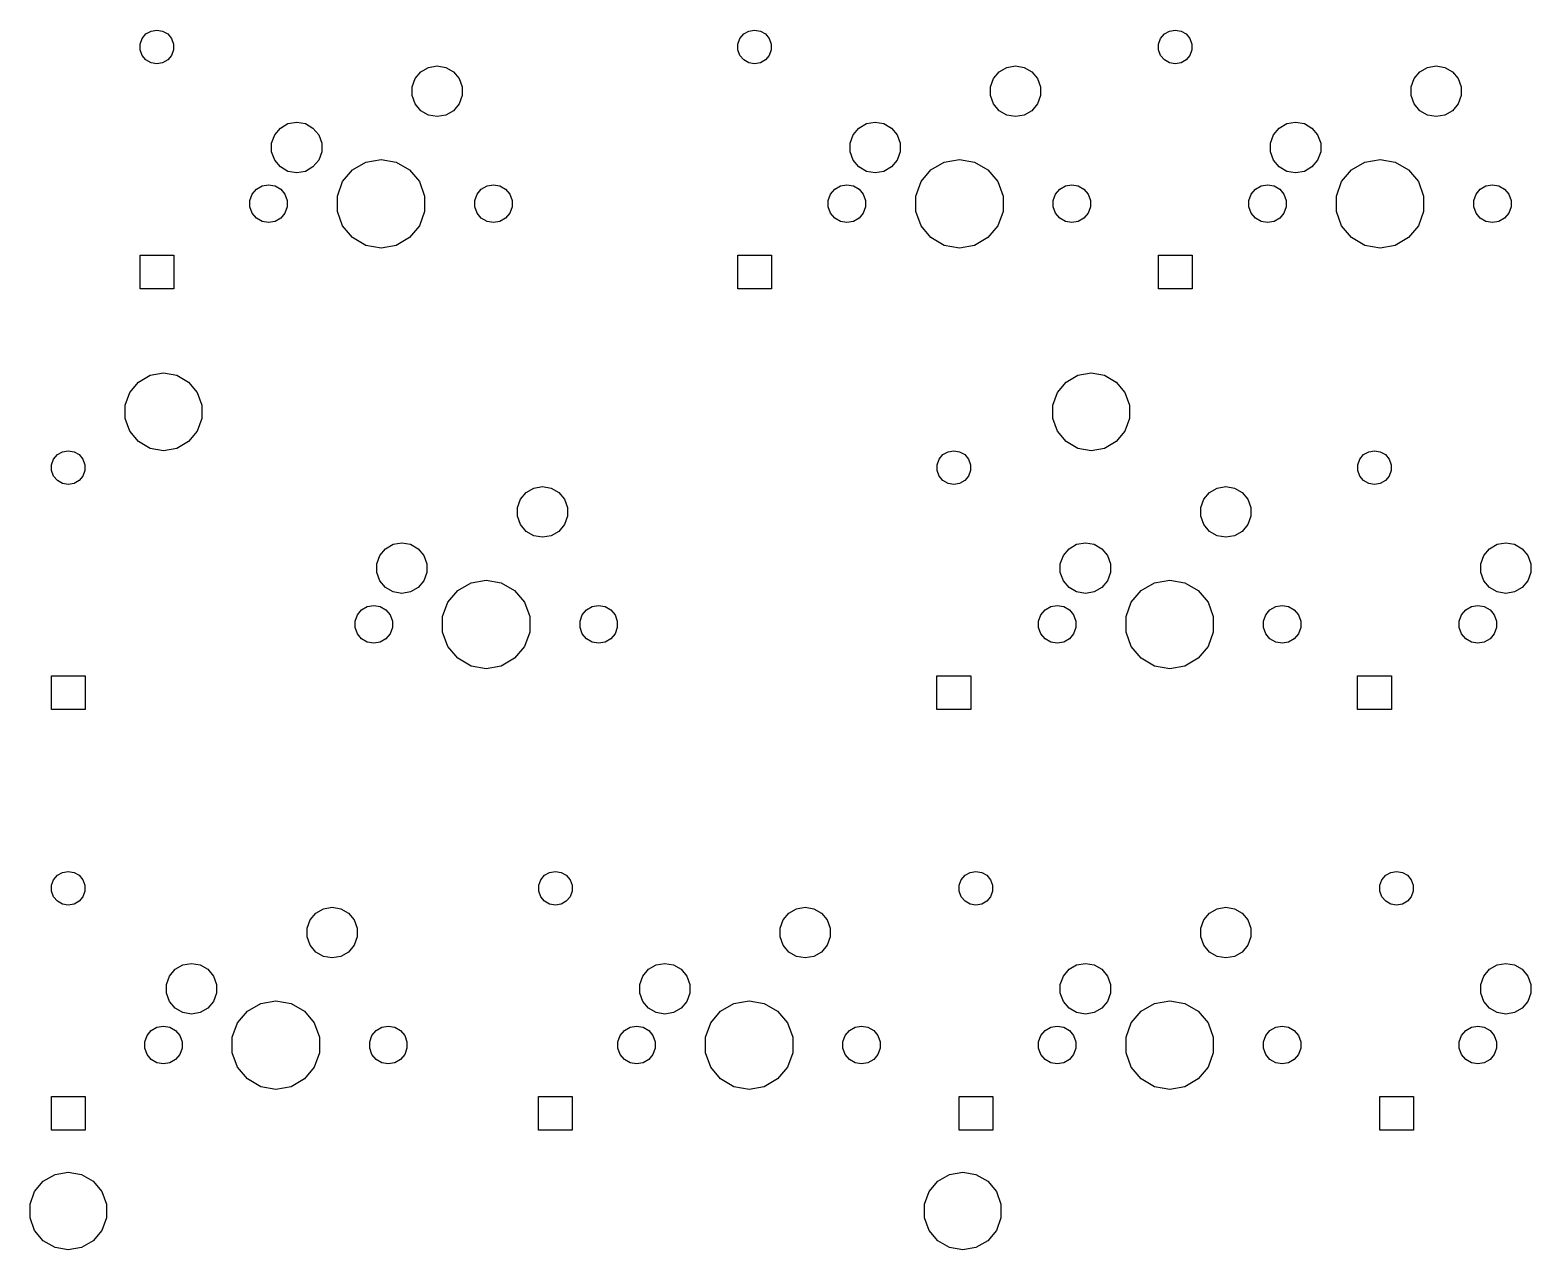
# Model space of a CAD drawing. Extents: x 30 to 168, y -145 to -30.
# Drawn here: x 31.3 to 99.1, y -145.3 to -90.2 of the extents above; entities that cross this region are included whole.
import ezdxf

# ---------------------------------------------------------------- set-up
doc = ezdxf.new("R2010")
doc.units = 0
doc.header["$MEASUREMENT"] = 0
doc.layers.add('BLACK', color=7, linetype='CONTINUOUS')

msp = doc.modelspace()

# ---------------------------------------------------------------- linework, layer by layer
at = {"layer": 'Black'}
for p, q in [((36.7384, -90.2012), (37, -90.1551)), ((37, -90.1551), (37.2616, -90.2012)), ((63.7384, -90.2012), (64, -90.1551)), ((64, -90.1551), (64.2616, -90.2012)), ((82.7384, -90.2012), (83, -90.1551)), ((83, -90.1551), (83.2616, -90.2012)), ((36.2467, -90.7872), (36.3376, -90.5375)), ((36.2467, -91.0528), (36.2467, -90.7872)), ((36.3376, -90.5375), (36.5083, -90.334)), ((36.5083, -90.334), (36.7384, -90.2012)), ((37.2616, -90.2012), (37.4917, -90.334)), ((37.4917, -90.334), (37.6624, -90.5375)), ((37.6624, -90.5375), (37.7533, -90.7872)), ((37.7533, -90.7872), (37.7533, -91.0528)), ((63.2467, -90.7872), (63.3376, -90.5375)), ((63.2467, -91.0528), (63.2467, -90.7872)), ((63.3376, -90.5375), (63.5083, -90.334)), ((63.5083, -90.334), (63.7384, -90.2012)), ((64.2616, -90.2012), (64.4917, -90.334)), ((64.4917, -90.334), (64.6624, -90.5375)), ((64.6624, -90.5375), (64.7533, -90.7872)), ((64.7533, -90.7872), (64.7533, -91.0528)), ((82.2467, -90.7872), (82.3376, -90.5375)), ((82.2467, -91.0528), (82.2467, -90.7872)), ((82.3376, -90.5375), (82.5083, -90.334)), ((82.5083, -90.334), (82.7384, -90.2012)), ((83.2616, -90.2012), (83.4917, -90.334)), ((83.4917, -90.334), (83.6624, -90.5375)), ((83.6624, -90.5375), (83.7533, -90.7872)), ((83.7533, -90.7872), (83.7533, -91.0528)), ((36.3376, -91.3025), (36.2467, -91.0528)), ((36.5083, -91.506), (36.3376, -91.3025)), ((36.7384, -91.6388), (36.5083, -91.506)), ((37.4917, -91.506), (37.2616, -91.6388)), ((37.6624, -91.3025), (37.4917, -91.506)), ((37.7533, -91.0528), (37.6624, -91.3025)), ((63.3376, -91.3025), (63.2467, -91.0528)), ((63.5083, -91.506), (63.3376, -91.3025)), ((63.7384, -91.6388), (63.5083, -91.506)), ((64.4917, -91.506), (64.2616, -91.6388)), ((64.6624, -91.3025), (64.4917, -91.506)), ((64.7533, -91.0528), (64.6624, -91.3025)), ((82.3376, -91.3025), (82.2467, -91.0528)), ((82.5083, -91.506), (82.3376, -91.3025)), ((82.7384, -91.6388), (82.5083, -91.506)), ((83.4917, -91.506), (83.2616, -91.6388)), ((83.6624, -91.3025), (83.4917, -91.506)), ((83.7533, -91.0528), (83.6624, -91.3025)), ((37, -91.6849), (36.7384, -91.6388)), ((37.2616, -91.6388), (37, -91.6849)), ((48.6714, -92.3463), (48.9275, -92.0411)), ((48.9275, -92.0411), (49.2726, -91.8418)), ((49.2726, -91.8418), (49.665, -91.7726)), ((49.665, -91.7726), (50.0574, -91.8418)), ((50.0574, -91.8418), (50.4025, -92.0411)), ((50.4025, -92.0411), (50.6586, -92.3463)), ((64, -91.6849), (63.7384, -91.6388)), ((64.2616, -91.6388), (64, -91.6849)), ((74.7964, -92.3463), (75.0525, -92.0411)), ((75.0525, -92.0411), (75.3976, -91.8418)), ((75.3976, -91.8418), (75.79, -91.7726)), ((75.79, -91.7726), (76.1824, -91.8418)), ((76.1824, -91.8418), (76.5275, -92.0411)), ((76.5275, -92.0411), (76.7836, -92.3463)), ((83, -91.6849), (82.7384, -91.6388)), ((83.2616, -91.6388), (83, -91.6849)), ((93.7964, -92.3463), (94.0525, -92.0411)), ((94.0525, -92.0411), (94.3976, -91.8418)), ((94.3976, -91.8418), (94.79, -91.7726)), ((94.79, -91.7726), (95.1824, -91.8418)), ((95.1824, -91.8418), (95.5275, -92.0411)), ((95.5275, -92.0411), (95.7836, -92.3463)), ((48.5351, -92.7208), (48.6714, -92.3463)), ((48.5351, -93.1192), (48.5351, -92.7208)), ((50.6586, -92.3463), (50.7949, -92.7208)), ((50.7949, -92.7208), (50.7949, -93.1192)), ((74.6601, -92.7208), (74.7964, -92.3463)), ((74.6601, -93.1192), (74.6601, -92.7208)), ((76.7836, -92.3463), (76.9199, -92.7208)), ((76.9199, -92.7208), (76.9199, -93.1192)), ((93.6601, -92.7208), (93.7964, -92.3463)), ((93.6601, -93.1192), (93.6601, -92.7208)), ((95.7836, -92.3463), (95.9199, -92.7208)), ((95.9199, -92.7208), (95.9199, -93.1192)), ((48.6714, -93.4937), (48.5351, -93.1192)), ((48.9275, -93.7989), (48.6714, -93.4937)), ((50.6586, -93.4937), (50.4025, -93.7989)), ((50.7949, -93.1192), (50.6586, -93.4937)), ((74.7964, -93.4937), (74.6601, -93.1192)), ((75.0525, -93.7989), (74.7964, -93.4937)), ((76.7836, -93.4937), (76.5275, -93.7989)), ((76.9199, -93.1192), (76.7836, -93.4937)), ((93.7964, -93.4937), (93.6601, -93.1192)), ((94.0525, -93.7989), (93.7964, -93.4937)), ((95.7836, -93.4937), (95.5275, -93.7989)), ((95.9199, -93.1192), (95.7836, -93.4937)), ((49.2726, -93.9982), (48.9275, -93.7989)), ((49.665, -94.0674), (49.2726, -93.9982)), ((50.0574, -93.9982), (49.665, -94.0674)), ((50.4025, -93.7989), (50.0574, -93.9982)), ((75.3976, -93.9982), (75.0525, -93.7989)), ((75.79, -94.0674), (75.3976, -93.9982)), ((76.1824, -93.9982), (75.79, -94.0674)), ((76.5275, -93.7989), (76.1824, -93.9982)), ((94.3976, -93.9982), (94.0525, -93.7989)), ((94.79, -94.0674), (94.3976, -93.9982)), ((95.1824, -93.9982), (94.79, -94.0674)), ((95.5275, -93.7989), (95.1824, -93.9982)), ((42.1851, -95.2608), (42.3214, -94.8863)), ((42.3214, -94.8863), (42.5775, -94.5811)), ((42.5775, -94.5811), (42.9226, -94.3818)), ((42.9226, -94.3818), (43.315, -94.3126)), ((43.315, -94.3126), (43.7074, -94.3818)), ((43.7074, -94.3818), (44.0525, -94.5811)), ((44.0525, -94.5811), (44.3086, -94.8863)), ((44.3086, -94.8863), (44.4449, -95.2608)), ((68.3101, -95.2608), (68.4464, -94.8863)), ((68.4464, -94.8863), (68.7025, -94.5811)), ((68.7025, -94.5811), (69.0476, -94.3818)), ((69.0476, -94.3818), (69.44, -94.3126)), ((69.44, -94.3126), (69.8324, -94.3818)), ((69.8324, -94.3818), (70.1775, -94.5811)), ((70.1775, -94.5811), (70.4336, -94.8863)), ((70.4336, -94.8863), (70.5699, -95.2608)), ((87.3101, -95.2608), (87.4464, -94.8863)), ((87.4464, -94.8863), (87.7025, -94.5811)), ((87.7025, -94.5811), (88.0476, -94.3818)), ((88.0476, -94.3818), (88.44, -94.3126)), ((88.44, -94.3126), (88.8324, -94.3818)), ((88.8324, -94.3818), (89.1775, -94.5811)), ((89.1775, -94.5811), (89.4336, -94.8863)), ((89.4336, -94.8863), (89.5699, -95.2608)), ((42.1851, -95.6592), (42.1851, -95.2608)), ((44.4449, -95.2608), (44.4449, -95.6592)), ((68.3101, -95.6592), (68.3101, -95.2608)), ((70.5699, -95.2608), (70.5699, -95.6592)), ((87.3101, -95.6592), (87.3101, -95.2608)), ((89.5699, -95.2608), (89.5699, -95.6592)), ((42.3214, -96.0337), (42.1851, -95.6592)), ((42.5775, -96.3389), (42.3214, -96.0337)), ((44.3086, -96.0337), (44.0525, -96.3389)), ((44.4449, -95.6592), (44.3086, -96.0337)), ((45.8384, -96.4667), (46.4404, -96.1192)), ((46.4404, -96.1192), (47.125, -95.9985)), ((47.125, -95.9985), (47.8096, -96.1192)), ((47.8096, -96.1192), (48.4115, -96.4667)), ((68.4464, -96.0337), (68.3101, -95.6592)), ((68.7025, -96.3389), (68.4464, -96.0337)), ((70.4336, -96.0337), (70.1775, -96.3389)), ((70.5699, -95.6592), (70.4336, -96.0337)), ((71.9634, -96.4667), (72.5654, -96.1192)), ((72.5654, -96.1192), (73.25, -95.9985)), ((73.25, -95.9985), (73.9346, -96.1192)), ((73.9346, -96.1192), (74.5365, -96.4667)), ((87.4464, -96.0337), (87.3101, -95.6592)), ((87.7025, -96.3389), (87.4464, -96.0337)), ((89.4336, -96.0337), (89.1775, -96.3389)), ((89.5699, -95.6592), (89.4336, -96.0337)), ((90.9634, -96.4667), (91.5654, -96.1192)), ((91.5654, -96.1192), (92.25, -95.9985)), ((92.25, -95.9985), (92.9346, -96.1192)), ((92.9346, -96.1192), (93.5365, -96.4667)), ((42.9226, -96.5382), (42.5775, -96.3389)), ((43.315, -96.6074), (42.9226, -96.5382)), ((43.7074, -96.5382), (43.315, -96.6074)), ((44.0525, -96.3389), (43.7074, -96.5382)), ((45.3916, -96.9992), (45.8384, -96.4667)), ((48.4115, -96.4667), (48.8584, -96.9992)), ((69.0476, -96.5382), (68.7025, -96.3389)), ((69.44, -96.6074), (69.0476, -96.5382)), ((69.8324, -96.5382), (69.44, -96.6074)), ((70.1775, -96.3389), (69.8324, -96.5382)), ((71.5166, -96.9992), (71.9634, -96.4667)), ((74.5365, -96.4667), (74.9834, -96.9992)), ((88.0476, -96.5382), (87.7025, -96.3389)), ((88.44, -96.6074), (88.0476, -96.5382)), ((88.8324, -96.5382), (88.44, -96.6074)), ((89.1775, -96.3389), (88.8324, -96.5382)), ((90.5166, -96.9992), (90.9634, -96.4667)), ((93.5365, -96.4667), (93.9834, -96.9992)), ((41.2038, -97.8517), (41.3053, -97.5729)), ((41.3053, -97.5729), (41.496, -97.3457)), ((41.496, -97.3457), (41.7529, -97.1974)), ((41.7529, -97.1974), (42.045, -97.1458)), ((42.045, -97.1458), (42.3371, -97.1974)), ((42.3371, -97.1974), (42.594, -97.3457)), ((42.594, -97.3457), (42.7847, -97.5729)), ((42.7847, -97.5729), (42.8862, -97.8517)), ((45.1539, -97.6524), (45.3916, -96.9992)), ((48.8584, -96.9992), (49.0961, -97.6524)), ((51.3638, -97.8517), (51.4653, -97.5729)), ((51.4653, -97.5729), (51.656, -97.3457)), ((51.656, -97.3457), (51.9129, -97.1974)), ((51.9129, -97.1974), (52.205, -97.1458)), ((52.205, -97.1458), (52.4971, -97.1974)), ((52.4971, -97.1974), (52.754, -97.3457)), ((52.754, -97.3457), (52.9447, -97.5729)), ((52.9447, -97.5729), (53.0462, -97.8517)), ((67.3288, -97.8517), (67.4303, -97.5729)), ((67.4303, -97.5729), (67.621, -97.3457)), ((67.621, -97.3457), (67.8779, -97.1974)), ((67.8779, -97.1974), (68.17, -97.1458)), ((68.17, -97.1458), (68.4621, -97.1974)), ((68.4621, -97.1974), (68.719, -97.3457)), ((68.719, -97.3457), (68.9097, -97.5729)), ((68.9097, -97.5729), (69.0112, -97.8517)), ((71.2789, -97.6524), (71.5166, -96.9992)), ((74.9834, -96.9992), (75.2211, -97.6524)), ((77.4888, -97.8517), (77.5903, -97.5729)), ((77.5903, -97.5729), (77.781, -97.3457)), ((77.781, -97.3457), (78.0379, -97.1974)), ((78.0379, -97.1974), (78.33, -97.1458)), ((78.33, -97.1458), (78.6221, -97.1974)), ((78.6221, -97.1974), (78.879, -97.3457)), ((78.879, -97.3457), (79.0697, -97.5729)), ((79.0697, -97.5729), (79.1712, -97.8517)), ((86.3288, -97.8517), (86.4303, -97.5729)), ((86.4303, -97.5729), (86.621, -97.3457)), ((86.621, -97.3457), (86.8779, -97.1974)), ((86.8779, -97.1974), (87.17, -97.1458)), ((87.17, -97.1458), (87.4621, -97.1974)), ((87.4621, -97.1974), (87.719, -97.3457)), ((87.719, -97.3457), (87.9097, -97.5729)), ((87.9097, -97.5729), (88.0112, -97.8517)), ((90.2789, -97.6524), (90.5166, -96.9992)), ((93.9834, -96.9992), (94.2211, -97.6524)), ((96.4888, -97.8517), (96.5903, -97.5729)), ((96.5903, -97.5729), (96.781, -97.3457)), ((96.781, -97.3457), (97.0379, -97.1974)), ((97.0379, -97.1974), (97.33, -97.1458)), ((97.33, -97.1458), (97.6221, -97.1974)), ((97.6221, -97.1974), (97.879, -97.3457)), ((97.879, -97.3457), (98.0697, -97.5729)), ((98.0697, -97.5729), (98.1712, -97.8517)), ((41.2038, -98.1483), (41.2038, -97.8517)), ((41.3053, -98.4271), (41.2038, -98.1483)), ((42.8862, -98.1483), (42.7847, -98.4271)), ((42.8862, -97.8517), (42.8862, -98.1483)), ((45.1539, -98.3476), (45.1539, -97.6524)), ((49.0961, -97.6524), (49.0961, -98.3476)), ((51.3638, -98.1483), (51.3638, -97.8517)), ((51.4653, -98.4271), (51.3638, -98.1483)), ((53.0462, -98.1483), (52.9447, -98.4271)), ((53.0462, -97.8517), (53.0462, -98.1483)), ((67.3288, -98.1483), (67.3288, -97.8517)), ((67.4303, -98.4271), (67.3288, -98.1483)), ((69.0112, -98.1483), (68.9097, -98.4271)), ((69.0112, -97.8517), (69.0112, -98.1483)), ((71.2789, -98.3476), (71.2789, -97.6524)), ((75.2211, -97.6524), (75.2211, -98.3476)), ((77.4888, -98.1483), (77.4888, -97.8517)), ((77.5903, -98.4271), (77.4888, -98.1483)), ((79.1712, -98.1483), (79.0697, -98.4271)), ((79.1712, -97.8517), (79.1712, -98.1483)), ((86.3288, -98.1483), (86.3288, -97.8517)), ((86.4303, -98.4271), (86.3288, -98.1483)), ((88.0112, -98.1483), (87.9097, -98.4271)), ((88.0112, -97.8517), (88.0112, -98.1483)), ((90.2789, -98.3476), (90.2789, -97.6524)), ((94.2211, -97.6524), (94.2211, -98.3476)), ((96.4888, -98.1483), (96.4888, -97.8517)), ((96.5903, -98.4271), (96.4888, -98.1483)), ((98.1712, -98.1483), (98.0697, -98.4271)), ((98.1712, -97.8517), (98.1712, -98.1483)), ((41.496, -98.6543), (41.3053, -98.4271)), ((41.7529, -98.8026), (41.496, -98.6543)), ((42.045, -98.8541), (41.7529, -98.8026)), ((42.3371, -98.8026), (42.045, -98.8541)), ((42.594, -98.6543), (42.3371, -98.8026)), ((42.7847, -98.4271), (42.594, -98.6543)), ((45.3916, -99.0008), (45.1539, -98.3476)), ((49.0961, -98.3476), (48.8584, -99.0008)), ((51.656, -98.6543), (51.4653, -98.4271)), ((51.9129, -98.8026), (51.656, -98.6543)), ((52.205, -98.8541), (51.9129, -98.8026)), ((52.4971, -98.8026), (52.205, -98.8541)), ((52.754, -98.6543), (52.4971, -98.8026)), ((52.9447, -98.4271), (52.754, -98.6543)), ((67.621, -98.6543), (67.4303, -98.4271)), ((67.8779, -98.8026), (67.621, -98.6543)), ((68.17, -98.8541), (67.8779, -98.8026)), ((68.4621, -98.8026), (68.17, -98.8541)), ((68.719, -98.6543), (68.4621, -98.8026)), ((68.9097, -98.4271), (68.719, -98.6543)), ((71.5166, -99.0008), (71.2789, -98.3476)), ((75.2211, -98.3476), (74.9834, -99.0008)), ((77.781, -98.6543), (77.5903, -98.4271)), ((78.0379, -98.8026), (77.781, -98.6543)), ((78.33, -98.8541), (78.0379, -98.8026)), ((78.6221, -98.8026), (78.33, -98.8541)), ((78.879, -98.6543), (78.6221, -98.8026)), ((79.0697, -98.4271), (78.879, -98.6543)), ((86.621, -98.6543), (86.4303, -98.4271)), ((86.8779, -98.8026), (86.621, -98.6543)), ((87.17, -98.8541), (86.8779, -98.8026)), ((87.4621, -98.8026), (87.17, -98.8541)), ((87.719, -98.6543), (87.4621, -98.8026)), ((87.9097, -98.4271), (87.719, -98.6543)), ((90.5166, -99.0008), (90.2789, -98.3476)), ((94.2211, -98.3476), (93.9834, -99.0008)), ((96.781, -98.6543), (96.5903, -98.4271)), ((97.0379, -98.8026), (96.781, -98.6543)), ((97.33, -98.8541), (97.0379, -98.8026)), ((97.6221, -98.8026), (97.33, -98.8541)), ((97.879, -98.6543), (97.6221, -98.8026)), ((98.0697, -98.4271), (97.879, -98.6543)), ((45.8384, -99.5332), (45.3916, -99.0008)), ((46.4404, -99.8808), (45.8384, -99.5332)), ((48.4115, -99.5332), (47.8096, -99.8808)), ((48.8584, -99.0008), (48.4115, -99.5332)), ((71.9634, -99.5332), (71.5166, -99.0008)), ((72.5654, -99.8808), (71.9634, -99.5332)), ((74.5365, -99.5332), (73.9346, -99.8808)), ((74.9834, -99.0008), (74.5365, -99.5332)), ((90.9634, -99.5332), (90.5166, -99.0008)), ((91.5654, -99.8808), (90.9634, -99.5332)), ((93.5365, -99.5332), (92.9346, -99.8808)), ((93.9834, -99.0008), (93.5365, -99.5332)), ((36.238, -101.842), (36.238, -100.318)), ((36.238, -100.318), (37.762, -100.318)), ((37.762, -100.318), (37.762, -101.842)), ((47.125, -100.002), (46.4404, -99.8808)), ((47.8096, -99.8808), (47.125, -100.002)), ((63.238, -101.842), (63.238, -100.318)), ((63.238, -100.318), (64.762, -100.318)), ((64.762, -100.318), (64.762, -101.842)), ((73.25, -100.002), (72.5654, -99.8808)), ((73.9346, -99.8808), (73.25, -100.002)), ((82.238, -101.842), (82.238, -100.318)), ((82.238, -100.318), (83.762, -100.318)), ((83.762, -100.318), (83.762, -101.842)), ((92.25, -100.002), (91.5654, -99.8808)), ((92.9346, -99.8808), (92.25, -100.002)), ((37.762, -101.842), (36.238, -101.842)), ((64.762, -101.842), (63.238, -101.842)), ((83.762, -101.842), (82.238, -101.842)), ((36.1708, -106.054), (36.6992, -105.749)), ((36.6992, -105.749), (37.3, -105.643)), ((37.3, -105.643), (37.9008, -105.749)), ((37.9008, -105.749), (38.4292, -106.054)), ((78.0708, -106.054), (78.5992, -105.749)), ((78.5992, -105.749), (79.2, -105.643)), ((79.2, -105.643), (79.8008, -105.749)), ((79.8008, -105.749), (80.3292, -106.054)), ((35.7787, -106.522), (36.1708, -106.054)), ((38.4292, -106.054), (38.8213, -106.522)), ((77.6787, -106.522), (78.0708, -106.054)), ((80.3292, -106.054), (80.7213, -106.522)), ((35.57, -107.095), (35.7787, -106.522)), ((35.57, -107.705), (35.57, -107.095)), ((38.8213, -106.522), (39.03, -107.095)), ((39.03, -107.095), (39.03, -107.705)), ((77.47, -107.095), (77.6787, -106.522)), ((77.47, -107.705), (77.47, -107.095)), ((80.7213, -106.522), (80.93, -107.095)), ((80.93, -107.095), (80.93, -107.705)), ((35.7787, -108.278), (35.57, -107.705)), ((39.03, -107.705), (38.8213, -108.278)), ((77.6787, -108.278), (77.47, -107.705)), ((80.93, -107.705), (80.7213, -108.278)), ((36.1708, -108.746), (35.7787, -108.278)), ((38.8213, -108.278), (38.4292, -108.746)), ((78.0708, -108.746), (77.6787, -108.278)), ((80.7213, -108.278), (80.3292, -108.746)), ((32.7384, -109.201), (33, -109.155)), ((33, -109.155), (33.2616, -109.201)), ((36.6992, -109.051), (36.1708, -108.746)), ((37.3, -109.157), (36.6992, -109.051)), ((37.9008, -109.051), (37.3, -109.157)), ((38.4292, -108.746), (37.9008, -109.051)), ((72.7384, -109.201), (73, -109.155)), ((73, -109.155), (73.2616, -109.201)), ((78.5992, -109.051), (78.0708, -108.746)), ((79.2, -109.157), (78.5992, -109.051)), ((79.8008, -109.051), (79.2, -109.157)), ((80.3292, -108.746), (79.8008, -109.051)), ((91.7384, -109.201), (92, -109.155)), ((92, -109.155), (92.2616, -109.201)), ((32.2467, -109.787), (32.3376, -109.538)), ((32.2467, -110.053), (32.2467, -109.787)), ((32.3376, -109.538), (32.5083, -109.334)), ((32.5083, -109.334), (32.7384, -109.201)), ((33.2616, -109.201), (33.4917, -109.334)), ((33.4917, -109.334), (33.6624, -109.538)), ((33.6624, -109.538), (33.7533, -109.787)), ((33.7533, -109.787), (33.7533, -110.053)), ((72.2467, -109.787), (72.3376, -109.538)), ((72.2467, -110.053), (72.2467, -109.787)), ((72.3376, -109.538), (72.5083, -109.334)), ((72.5083, -109.334), (72.7384, -109.201)), ((73.2616, -109.201), (73.4917, -109.334)), ((73.4917, -109.334), (73.6624, -109.538)), ((73.6624, -109.538), (73.7533, -109.787)), ((73.7533, -109.787), (73.7533, -110.053)), ((91.2467, -109.787), (91.3376, -109.538)), ((91.2467, -110.053), (91.2467, -109.787)), ((91.3376, -109.538), (91.5083, -109.334)), ((91.5083, -109.334), (91.7384, -109.201)), ((92.2616, -109.201), (92.4917, -109.334)), ((92.4917, -109.334), (92.6624, -109.538)), ((92.6624, -109.538), (92.7533, -109.787)), ((92.7533, -109.787), (92.7533, -110.053)), ((32.3376, -110.302), (32.2467, -110.053)), ((32.5083, -110.506), (32.3376, -110.302)), ((32.7384, -110.639), (32.5083, -110.506)), ((33.4917, -110.506), (33.2616, -110.639)), ((33.6624, -110.302), (33.4917, -110.506)), ((33.7533, -110.053), (33.6624, -110.302)), ((72.3376, -110.302), (72.2467, -110.053)), ((72.5083, -110.506), (72.3376, -110.302)), ((72.7384, -110.639), (72.5083, -110.506)), ((73.4917, -110.506), (73.2616, -110.639)), ((73.6624, -110.302), (73.4917, -110.506)), ((73.7533, -110.053), (73.6624, -110.302)), ((91.3376, -110.302), (91.2467, -110.053)), ((91.5083, -110.506), (91.3376, -110.302)), ((91.7384, -110.639), (91.5083, -110.506)), ((92.4917, -110.506), (92.2616, -110.639)), ((92.6624, -110.302), (92.4917, -110.506)), ((92.7533, -110.053), (92.6624, -110.302)), ((33, -110.685), (32.7384, -110.639)), ((33.2616, -110.639), (33, -110.685)), ((53.4214, -111.346), (53.6775, -111.041)), ((53.6775, -111.041), (54.0226, -110.842)), ((54.0226, -110.842), (54.415, -110.773)), ((54.415, -110.773), (54.8074, -110.842)), ((54.8074, -110.842), (55.1525, -111.041)), ((55.1525, -111.041), (55.4086, -111.346)), ((73, -110.685), (72.7384, -110.639)), ((73.2616, -110.639), (73, -110.685)), ((84.2964, -111.346), (84.5525, -111.041)), ((84.5525, -111.041), (84.8976, -110.842)), ((84.8976, -110.842), (85.29, -110.773)), ((85.29, -110.773), (85.6824, -110.842)), ((85.6824, -110.842), (86.0275, -111.041)), ((86.0275, -111.041), (86.2836, -111.346)), ((92, -110.685), (91.7384, -110.639)), ((92.2616, -110.639), (92, -110.685)), ((53.2851, -111.721), (53.4214, -111.346)), ((53.2851, -112.119), (53.2851, -111.721)), ((55.4086, -111.346), (55.5449, -111.721)), ((55.5449, -111.721), (55.5449, -112.119)), ((84.1601, -111.721), (84.2964, -111.346)), ((84.1601, -112.119), (84.1601, -111.721)), ((86.2836, -111.346), (86.4199, -111.721)), ((86.4199, -111.721), (86.4199, -112.119)), ((53.4214, -112.494), (53.2851, -112.119)), ((53.6775, -112.799), (53.4214, -112.494)), ((55.4086, -112.494), (55.1525, -112.799)), ((55.5449, -112.119), (55.4086, -112.494)), ((84.2964, -112.494), (84.1601, -112.119)), ((84.5525, -112.799), (84.2964, -112.494)), ((86.2836, -112.494), (86.0275, -112.799)), ((86.4199, -112.119), (86.2836, -112.494)), ((54.0226, -112.998), (53.6775, -112.799)), ((54.415, -113.067), (54.0226, -112.998)), ((54.8074, -112.998), (54.415, -113.067)), ((55.1525, -112.799), (54.8074, -112.998)), ((84.8976, -112.998), (84.5525, -112.799)), ((85.29, -113.067), (84.8976, -112.998)), ((85.6824, -112.998), (85.29, -113.067)), ((86.0275, -112.799), (85.6824, -112.998)), ((46.9351, -114.261), (47.0714, -113.886)), ((47.0714, -113.886), (47.3275, -113.581)), ((47.3275, -113.581), (47.6726, -113.382)), ((47.6726, -113.382), (48.065, -113.313)), ((48.065, -113.313), (48.4574, -113.382)), ((48.4574, -113.382), (48.8025, -113.581)), ((48.8025, -113.581), (49.0586, -113.886)), ((49.0586, -113.886), (49.1949, -114.261)), ((77.8101, -114.261), (77.9464, -113.886)), ((77.9464, -113.886), (78.2025, -113.581)), ((78.2025, -113.581), (78.5476, -113.382)), ((78.5476, -113.382), (78.94, -113.313)), ((78.94, -113.313), (79.3324, -113.382)), ((79.3324, -113.382), (79.6775, -113.581)), ((79.6775, -113.581), (79.9336, -113.886)), ((79.9336, -113.886), (80.0699, -114.261)), ((96.8101, -114.261), (96.9464, -113.886)), ((96.9464, -113.886), (97.2025, -113.581)), ((97.2025, -113.581), (97.5476, -113.382)), ((97.5476, -113.382), (97.94, -113.313)), ((97.94, -113.313), (98.3324, -113.382)), ((98.3324, -113.382), (98.6775, -113.581)), ((98.6775, -113.581), (98.9336, -113.886)), ((98.9336, -113.886), (99.0699, -114.261)), ((46.9351, -114.659), (46.9351, -114.261)), ((49.1949, -114.261), (49.1949, -114.659)), ((77.8101, -114.659), (77.8101, -114.261)), ((80.0699, -114.261), (80.0699, -114.659)), ((96.8101, -114.659), (96.8101, -114.261)), ((99.0699, -114.261), (99.0699, -114.659)), ((47.0714, -115.034), (46.9351, -114.659)), ((47.3275, -115.339), (47.0714, -115.034)), ((49.0586, -115.034), (48.8025, -115.339)), ((49.1949, -114.659), (49.0586, -115.034)), ((50.5884, -115.467), (51.1904, -115.119)), ((51.1904, -115.119), (51.875, -114.998)), ((51.875, -114.998), (52.5596, -115.119)), ((52.5596, -115.119), (53.1615, -115.467)), ((77.9464, -115.034), (77.8101, -114.659)), ((78.2025, -115.339), (77.9464, -115.034)), ((79.9336, -115.034), (79.6775, -115.339)), ((80.0699, -114.659), (79.9336, -115.034)), ((81.4634, -115.467), (82.0654, -115.119)), ((82.0654, -115.119), (82.75, -114.998)), ((82.75, -114.998), (83.4346, -115.119)), ((83.4346, -115.119), (84.0365, -115.467)), ((96.9464, -115.034), (96.8101, -114.659)), ((97.2025, -115.339), (96.9464, -115.034)), ((98.9336, -115.034), (98.6775, -115.339)), ((99.0699, -114.659), (98.9336, -115.034)), ((47.6726, -115.538), (47.3275, -115.339)), ((48.065, -115.607), (47.6726, -115.538)), ((48.4574, -115.538), (48.065, -115.607)), ((48.8025, -115.339), (48.4574, -115.538)), ((50.1416, -115.999), (50.5884, -115.467)), ((53.1615, -115.467), (53.6084, -115.999)), ((78.5476, -115.538), (78.2025, -115.339)), ((78.94, -115.607), (78.5476, -115.538)), ((79.3324, -115.538), (78.94, -115.607)), ((79.6775, -115.339), (79.3324, -115.538)), ((81.0166, -115.999), (81.4634, -115.467)), ((84.0365, -115.467), (84.4834, -115.999)), ((97.5476, -115.538), (97.2025, -115.339)), ((97.94, -115.607), (97.5476, -115.538)), ((98.3324, -115.538), (97.94, -115.607)), ((98.6775, -115.339), (98.3324, -115.538)), ((45.9538, -116.852), (46.0553, -116.573)), ((46.0553, -116.573), (46.246, -116.346)), ((46.246, -116.346), (46.5029, -116.197)), ((46.5029, -116.197), (46.795, -116.146)), ((46.795, -116.146), (47.0871, -116.197)), ((47.0871, -116.197), (47.344, -116.346)), ((47.344, -116.346), (47.5347, -116.573)), ((47.5347, -116.573), (47.6362, -116.852)), ((49.9039, -116.652), (50.1416, -115.999)), ((53.6084, -115.999), (53.8461, -116.652)), ((56.1138, -116.852), (56.2153, -116.573)), ((56.2153, -116.573), (56.406, -116.346)), ((56.406, -116.346), (56.6629, -116.197)), ((56.6629, -116.197), (56.955, -116.146)), ((56.955, -116.146), (57.2471, -116.197)), ((57.2471, -116.197), (57.504, -116.346)), ((57.504, -116.346), (57.6947, -116.573)), ((57.6947, -116.573), (57.7962, -116.852)), ((76.8288, -116.852), (76.9303, -116.573)), ((76.9303, -116.573), (77.121, -116.346)), ((77.121, -116.346), (77.3779, -116.197)), ((77.3779, -116.197), (77.67, -116.146)), ((77.67, -116.146), (77.9621, -116.197)), ((77.9621, -116.197), (78.219, -116.346)), ((78.219, -116.346), (78.4097, -116.573)), ((78.4097, -116.573), (78.5112, -116.852)), ((80.7789, -116.652), (81.0166, -115.999)), ((84.4834, -115.999), (84.7211, -116.652)), ((86.9888, -116.852), (87.0903, -116.573)), ((87.0903, -116.573), (87.281, -116.346)), ((87.281, -116.346), (87.5379, -116.197)), ((87.5379, -116.197), (87.83, -116.146)), ((87.83, -116.146), (88.1221, -116.197)), ((88.1221, -116.197), (88.379, -116.346)), ((88.379, -116.346), (88.5697, -116.573)), ((88.5697, -116.573), (88.6712, -116.852)), ((95.8288, -116.852), (95.9303, -116.573)), ((95.9303, -116.573), (96.121, -116.346)), ((96.121, -116.346), (96.3779, -116.197)), ((96.3779, -116.197), (96.67, -116.146)), ((96.67, -116.146), (96.9621, -116.197)), ((96.9621, -116.197), (97.219, -116.346)), ((97.219, -116.346), (97.4097, -116.573)), ((97.4097, -116.573), (97.5112, -116.852)), ((45.9538, -117.148), (45.9538, -116.852)), ((46.0553, -117.427), (45.9538, -117.148)), ((47.6362, -117.148), (47.5347, -117.427)), ((47.6362, -116.852), (47.6362, -117.148)), ((49.9039, -117.348), (49.9039, -116.652)), ((53.8461, -116.652), (53.8461, -117.348)), ((56.1138, -117.148), (56.1138, -116.852)), ((56.2153, -117.427), (56.1138, -117.148)), ((57.7962, -117.148), (57.6947, -117.427)), ((57.7962, -116.852), (57.7962, -117.148)), ((76.8288, -117.148), (76.8288, -116.852)), ((76.9303, -117.427), (76.8288, -117.148)), ((78.5112, -117.148), (78.4097, -117.427)), ((78.5112, -116.852), (78.5112, -117.148)), ((80.7789, -117.348), (80.7789, -116.652)), ((84.7211, -116.652), (84.7211, -117.348)), ((86.9888, -117.148), (86.9888, -116.852)), ((87.0903, -117.427), (86.9888, -117.148)), ((88.6712, -117.148), (88.5697, -117.427)), ((88.6712, -116.852), (88.6712, -117.148)), ((95.8288, -117.148), (95.8288, -116.852)), ((95.9303, -117.427), (95.8288, -117.148)), ((97.5112, -117.148), (97.4097, -117.427)), ((97.5112, -116.852), (97.5112, -117.148)), ((46.246, -117.654), (46.0553, -117.427)), ((46.5029, -117.803), (46.246, -117.654)), ((46.795, -117.854), (46.5029, -117.803)), ((47.0871, -117.803), (46.795, -117.854)), ((47.344, -117.654), (47.0871, -117.803)), ((47.5347, -117.427), (47.344, -117.654)), ((50.1416, -118.001), (49.9039, -117.348)), ((53.8461, -117.348), (53.6084, -118.001)), ((56.406, -117.654), (56.2153, -117.427)), ((56.6629, -117.803), (56.406, -117.654)), ((56.955, -117.854), (56.6629, -117.803)), ((57.2471, -117.803), (56.955, -117.854)), ((57.504, -117.654), (57.2471, -117.803)), ((57.6947, -117.427), (57.504, -117.654)), ((77.121, -117.654), (76.9303, -117.427)), ((77.3779, -117.803), (77.121, -117.654)), ((77.67, -117.854), (77.3779, -117.803)), ((77.9621, -117.803), (77.67, -117.854)), ((78.219, -117.654), (77.9621, -117.803)), ((78.4097, -117.427), (78.219, -117.654)), ((81.0166, -118.001), (80.7789, -117.348)), ((84.7211, -117.348), (84.4834, -118.001)), ((87.281, -117.654), (87.0903, -117.427)), ((87.5379, -117.803), (87.281, -117.654)), ((87.83, -117.854), (87.5379, -117.803)), ((88.1221, -117.803), (87.83, -117.854)), ((88.379, -117.654), (88.1221, -117.803)), ((88.5697, -117.427), (88.379, -117.654)), ((96.121, -117.654), (95.9303, -117.427)), ((96.3779, -117.803), (96.121, -117.654)), ((96.67, -117.854), (96.3779, -117.803)), ((96.9621, -117.803), (96.67, -117.854)), ((97.219, -117.654), (96.9621, -117.803)), ((97.4097, -117.427), (97.219, -117.654)), ((50.5884, -118.533), (50.1416, -118.001)), ((51.1904, -118.881), (50.5884, -118.533)), ((53.1615, -118.533), (52.5596, -118.881)), ((53.6084, -118.001), (53.1615, -118.533)), ((81.4634, -118.533), (81.0166, -118.001)), ((82.0654, -118.881), (81.4634, -118.533)), ((84.0365, -118.533), (83.4346, -118.881)), ((84.4834, -118.001), (84.0365, -118.533)), ((32.238, -120.842), (32.238, -119.318)), ((32.238, -119.318), (33.762, -119.318)), ((33.762, -119.318), (33.762, -120.842)), ((51.875, -119.002), (51.1904, -118.881)), ((52.5596, -118.881), (51.875, -119.002)), ((72.238, -120.842), (72.238, -119.318)), ((72.238, -119.318), (73.762, -119.318)), ((73.762, -119.318), (73.762, -120.842)), ((82.75, -119.002), (82.0654, -118.881)), ((83.4346, -118.881), (82.75, -119.002)), ((91.238, -120.842), (91.238, -119.318)), ((91.238, -119.318), (92.762, -119.318)), ((92.762, -119.318), (92.762, -120.842)), ((33.762, -120.842), (32.238, -120.842)), ((73.762, -120.842), (72.238, -120.842)), ((92.762, -120.842), (91.238, -120.842)), ((32.2467, -128.787), (32.3376, -128.538)), ((32.2467, -129.053), (32.2467, -128.787)), ((32.3376, -128.538), (32.5083, -128.334)), ((32.5083, -128.334), (32.7384, -128.201)), ((32.7384, -128.201), (33, -128.155)), ((33, -128.155), (33.2616, -128.201)), ((33.2616, -128.201), (33.4917, -128.334)), ((33.4917, -128.334), (33.6624, -128.538)), ((33.6624, -128.538), (33.7533, -128.787)), ((33.7533, -128.787), (33.7533, -129.053)), ((54.2467, -128.787), (54.3376, -128.538)), ((54.2467, -129.053), (54.2467, -128.787)), ((54.3376, -128.538), (54.5083, -128.334)), ((54.5083, -128.334), (54.7384, -128.201)), ((54.7384, -128.201), (55, -128.155)), ((55, -128.155), (55.2616, -128.201)), ((55.2616, -128.201), (55.4917, -128.334)), ((55.4917, -128.334), (55.6624, -128.538)), ((55.6624, -128.538), (55.7533, -128.787)), ((55.7533, -128.787), (55.7533, -129.053)), ((73.2467, -128.787), (73.3376, -128.538)), ((73.2467, -129.053), (73.2467, -128.787)), ((73.3376, -128.538), (73.5083, -128.334)), ((73.5083, -128.334), (73.7384, -128.201)), ((73.7384, -128.201), (74, -128.155)), ((74, -128.155), (74.2616, -128.201)), ((74.2616, -128.201), (74.4917, -128.334)), ((74.4917, -128.334), (74.6624, -128.538)), ((74.6624, -128.538), (74.7533, -128.787)), ((74.7533, -128.787), (74.7533, -129.053)), ((92.2467, -128.787), (92.3376, -128.538)), ((92.2467, -129.053), (92.2467, -128.787)), ((92.3376, -128.538), (92.5083, -128.334)), ((92.5083, -128.334), (92.7384, -128.201)), ((92.7384, -128.201), (93, -128.155)), ((93, -128.155), (93.2616, -128.201)), ((93.2616, -128.201), (93.4917, -128.334)), ((93.4917, -128.334), (93.6624, -128.538)), ((93.6624, -128.538), (93.7533, -128.787)), ((93.7533, -128.787), (93.7533, -129.053)), ((32.3376, -129.302), (32.2467, -129.053)), ((32.5083, -129.506), (32.3376, -129.302)), ((33.6624, -129.302), (33.4917, -129.506)), ((33.7533, -129.053), (33.6624, -129.302)), ((54.3376, -129.302), (54.2467, -129.053)), ((54.5083, -129.506), (54.3376, -129.302)), ((55.6624, -129.302), (55.4917, -129.506)), ((55.7533, -129.053), (55.6624, -129.302)), ((73.3376, -129.302), (73.2467, -129.053)), ((73.5083, -129.506), (73.3376, -129.302)), ((74.6624, -129.302), (74.4917, -129.506)), ((74.7533, -129.053), (74.6624, -129.302)), ((92.3376, -129.302), (92.2467, -129.053)), ((92.5083, -129.506), (92.3376, -129.302)), ((93.6624, -129.302), (93.4917, -129.506)), ((93.7533, -129.053), (93.6624, -129.302)), ((32.7384, -129.639), (32.5083, -129.506)), ((33, -129.685), (32.7384, -129.639)), ((33.2616, -129.639), (33, -129.685)), ((33.4917, -129.506), (33.2616, -129.639)), ((43.9214, -130.346), (44.1775, -130.041)), ((44.1775, -130.041), (44.5226, -129.842)), ((44.5226, -129.842), (44.915, -129.773)), ((44.915, -129.773), (45.3074, -129.842)), ((45.3074, -129.842), (45.6525, -130.041)), ((45.6525, -130.041), (45.9086, -130.346)), ((54.7384, -129.639), (54.5083, -129.506)), ((55, -129.685), (54.7384, -129.639)), ((55.2616, -129.639), (55, -129.685)), ((55.4917, -129.506), (55.2616, -129.639)), ((65.2964, -130.346), (65.5525, -130.041)), ((65.5525, -130.041), (65.8976, -129.842)), ((65.8976, -129.842), (66.29, -129.773)), ((66.29, -129.773), (66.6824, -129.842)), ((66.6824, -129.842), (67.0275, -130.041)), ((67.0275, -130.041), (67.2836, -130.346)), ((73.7384, -129.639), (73.5083, -129.506)), ((74, -129.685), (73.7384, -129.639)), ((74.2616, -129.639), (74, -129.685)), ((74.4917, -129.506), (74.2616, -129.639)), ((84.2964, -130.346), (84.5525, -130.041)), ((84.5525, -130.041), (84.8976, -129.842)), ((84.8976, -129.842), (85.29, -129.773)), ((85.29, -129.773), (85.6824, -129.842)), ((85.6824, -129.842), (86.0275, -130.041)), ((86.0275, -130.041), (86.2836, -130.346)), ((92.7384, -129.639), (92.5083, -129.506)), ((93, -129.685), (92.7384, -129.639)), ((93.2616, -129.639), (93, -129.685)), ((93.4917, -129.506), (93.2616, -129.639)), ((43.7851, -130.721), (43.9214, -130.346)), ((43.7851, -131.119), (43.7851, -130.721)), ((45.9086, -130.346), (46.0449, -130.721)), ((46.0449, -130.721), (46.0449, -131.119)), ((65.1601, -130.721), (65.2964, -130.346)), ((65.1601, -131.119), (65.1601, -130.721)), ((67.2836, -130.346), (67.4199, -130.721)), ((67.4199, -130.721), (67.4199, -131.119)), ((84.1601, -130.721), (84.2964, -130.346)), ((84.1601, -131.119), (84.1601, -130.721)), ((86.2836, -130.346), (86.4199, -130.721)), ((86.4199, -130.721), (86.4199, -131.119)), ((43.9214, -131.494), (43.7851, -131.119)), ((44.1775, -131.799), (43.9214, -131.494)), ((45.9086, -131.494), (45.6525, -131.799)), ((46.0449, -131.119), (45.9086, -131.494)), ((65.2964, -131.494), (65.1601, -131.119)), ((65.5525, -131.799), (65.2964, -131.494)), ((67.2836, -131.494), (67.0275, -131.799)), ((67.4199, -131.119), (67.2836, -131.494)), ((84.2964, -131.494), (84.1601, -131.119)), ((84.5525, -131.799), (84.2964, -131.494)), ((86.2836, -131.494), (86.0275, -131.799)), ((86.4199, -131.119), (86.2836, -131.494)), ((44.5226, -131.998), (44.1775, -131.799)), ((44.915, -132.067), (44.5226, -131.998)), ((45.3074, -131.998), (44.915, -132.067)), ((45.6525, -131.799), (45.3074, -131.998)), ((65.8976, -131.998), (65.5525, -131.799)), ((66.29, -132.067), (65.8976, -131.998)), ((66.6824, -131.998), (66.29, -132.067)), ((67.0275, -131.799), (66.6824, -131.998)), ((84.8976, -131.998), (84.5525, -131.799)), ((85.29, -132.067), (84.8976, -131.998)), ((85.6824, -131.998), (85.29, -132.067)), ((86.0275, -131.799), (85.6824, -131.998)), ((37.4351, -133.261), (37.5714, -132.886)), ((37.5714, -132.886), (37.8275, -132.581)), ((37.8275, -132.581), (38.1726, -132.382)), ((38.1726, -132.382), (38.565, -132.313)), ((38.565, -132.313), (38.9574, -132.382)), ((38.9574, -132.382), (39.3025, -132.581)), ((39.3025, -132.581), (39.5586, -132.886)), ((39.5586, -132.886), (39.6949, -133.261)), ((58.8101, -133.261), (58.9464, -132.886)), ((58.9464, -132.886), (59.2025, -132.581)), ((59.2025, -132.581), (59.5476, -132.382)), ((59.5476, -132.382), (59.94, -132.313)), ((59.94, -132.313), (60.3324, -132.382)), ((60.3324, -132.382), (60.6775, -132.581)), ((60.6775, -132.581), (60.9336, -132.886)), ((60.9336, -132.886), (61.0699, -133.261)), ((77.8101, -133.261), (77.9464, -132.886)), ((77.9464, -132.886), (78.2025, -132.581)), ((78.2025, -132.581), (78.5476, -132.382)), ((78.5476, -132.382), (78.94, -132.313)), ((78.94, -132.313), (79.3324, -132.382)), ((79.3324, -132.382), (79.6775, -132.581)), ((79.6775, -132.581), (79.9336, -132.886)), ((79.9336, -132.886), (80.0699, -133.261)), ((96.8101, -133.261), (96.9464, -132.886)), ((96.9464, -132.886), (97.2025, -132.581)), ((97.2025, -132.581), (97.5476, -132.382)), ((97.5476, -132.382), (97.94, -132.313)), ((97.94, -132.313), (98.3324, -132.382)), ((98.3324, -132.382), (98.6775, -132.581)), ((98.6775, -132.581), (98.9336, -132.886)), ((98.9336, -132.886), (99.0699, -133.261)), ((37.4351, -133.659), (37.4351, -133.261)), ((39.6949, -133.261), (39.6949, -133.659)), ((58.8101, -133.659), (58.8101, -133.261)), ((61.0699, -133.261), (61.0699, -133.659)), ((77.8101, -133.659), (77.8101, -133.261)), ((80.0699, -133.261), (80.0699, -133.659)), ((96.8101, -133.659), (96.8101, -133.261)), ((99.0699, -133.261), (99.0699, -133.659)), ((37.5714, -134.034), (37.4351, -133.659)), ((37.8275, -134.339), (37.5714, -134.034)), ((39.5586, -134.034), (39.3025, -134.339)), ((39.6949, -133.659), (39.5586, -134.034)), ((41.0884, -134.467), (41.6904, -134.119)), ((41.6904, -134.119), (42.375, -133.998)), ((42.375, -133.998), (43.0596, -134.119)), ((43.0596, -134.119), (43.6615, -134.467)), ((58.9464, -134.034), (58.8101, -133.659)), ((59.2025, -134.339), (58.9464, -134.034)), ((60.9336, -134.034), (60.6775, -134.339)), ((61.0699, -133.659), (60.9336, -134.034)), ((62.4634, -134.467), (63.0654, -134.119)), ((63.0654, -134.119), (63.75, -133.998)), ((63.75, -133.998), (64.4346, -134.119)), ((64.4346, -134.119), (65.0365, -134.467)), ((77.9464, -134.034), (77.8101, -133.659)), ((78.2025, -134.339), (77.9464, -134.034)), ((79.9336, -134.034), (79.6775, -134.339)), ((80.0699, -133.659), (79.9336, -134.034)), ((81.4634, -134.467), (82.0654, -134.119)), ((82.0654, -134.119), (82.75, -133.998)), ((82.75, -133.998), (83.4346, -134.119)), ((83.4346, -134.119), (84.0365, -134.467)), ((96.9464, -134.034), (96.8101, -133.659)), ((97.2025, -134.339), (96.9464, -134.034)), ((98.9336, -134.034), (98.6775, -134.339)), ((99.0699, -133.659), (98.9336, -134.034)), ((38.1726, -134.538), (37.8275, -134.339)), ((38.565, -134.607), (38.1726, -134.538)), ((38.9574, -134.538), (38.565, -134.607)), ((39.3025, -134.339), (38.9574, -134.538)), ((40.6416, -134.999), (41.0884, -134.467)), ((43.6615, -134.467), (44.1084, -134.999)), ((59.5476, -134.538), (59.2025, -134.339)), ((59.94, -134.607), (59.5476, -134.538)), ((60.3324, -134.538), (59.94, -134.607)), ((60.6775, -134.339), (60.3324, -134.538)), ((62.0166, -134.999), (62.4634, -134.467)), ((65.0365, -134.467), (65.4834, -134.999)), ((78.5476, -134.538), (78.2025, -134.339)), ((78.94, -134.607), (78.5476, -134.538)), ((79.3324, -134.538), (78.94, -134.607)), ((79.6775, -134.339), (79.3324, -134.538)), ((81.0166, -134.999), (81.4634, -134.467)), ((84.0365, -134.467), (84.4834, -134.999)), ((97.5476, -134.538), (97.2025, -134.339)), ((97.94, -134.607), (97.5476, -134.538)), ((98.3324, -134.538), (97.94, -134.607)), ((98.6775, -134.339), (98.3324, -134.538)), ((36.4538, -135.852), (36.5553, -135.573)), ((36.5553, -135.573), (36.746, -135.346)), ((36.746, -135.346), (37.0029, -135.197)), ((37.0029, -135.197), (37.295, -135.146)), ((37.295, -135.146), (37.5871, -135.197)), ((37.5871, -135.197), (37.844, -135.346)), ((37.844, -135.346), (38.0347, -135.573)), ((38.0347, -135.573), (38.1362, -135.852)), ((40.4039, -135.652), (40.6416, -134.999)), ((44.1084, -134.999), (44.3461, -135.652)), ((46.6138, -135.852), (46.7153, -135.573)), ((46.7153, -135.573), (46.906, -135.346)), ((46.906, -135.346), (47.1629, -135.197)), ((47.1629, -135.197), (47.455, -135.146)), ((47.455, -135.146), (47.7471, -135.197)), ((47.7471, -135.197), (48.004, -135.346)), ((48.004, -135.346), (48.1947, -135.573)), ((48.1947, -135.573), (48.2962, -135.852)), ((57.8288, -135.852), (57.9303, -135.573)), ((57.9303, -135.573), (58.121, -135.346)), ((58.121, -135.346), (58.3779, -135.197)), ((58.3779, -135.197), (58.67, -135.146)), ((58.67, -135.146), (58.9621, -135.197)), ((58.9621, -135.197), (59.219, -135.346)), ((59.219, -135.346), (59.4097, -135.573)), ((59.4097, -135.573), (59.5112, -135.852)), ((61.7789, -135.652), (62.0166, -134.999)), ((65.4834, -134.999), (65.7211, -135.652)), ((67.9888, -135.852), (68.0903, -135.573)), ((68.0903, -135.573), (68.281, -135.346)), ((68.281, -135.346), (68.5379, -135.197)), ((68.5379, -135.197), (68.83, -135.146)), ((68.83, -135.146), (69.1221, -135.197)), ((69.1221, -135.197), (69.379, -135.346)), ((69.379, -135.346), (69.5697, -135.573)), ((69.5697, -135.573), (69.6712, -135.852)), ((76.8288, -135.852), (76.9303, -135.573)), ((76.9303, -135.573), (77.121, -135.346)), ((77.121, -135.346), (77.3779, -135.197)), ((77.3779, -135.197), (77.67, -135.146)), ((77.67, -135.146), (77.9621, -135.197)), ((77.9621, -135.197), (78.219, -135.346)), ((78.219, -135.346), (78.4097, -135.573)), ((78.4097, -135.573), (78.5112, -135.852)), ((80.7789, -135.652), (81.0166, -134.999)), ((84.4834, -134.999), (84.7211, -135.652)), ((86.9888, -135.852), (87.0903, -135.573)), ((87.0903, -135.573), (87.281, -135.346)), ((87.281, -135.346), (87.5379, -135.197)), ((87.5379, -135.197), (87.83, -135.146)), ((87.83, -135.146), (88.1221, -135.197)), ((88.1221, -135.197), (88.379, -135.346)), ((88.379, -135.346), (88.5697, -135.573)), ((88.5697, -135.573), (88.6712, -135.852)), ((95.8288, -135.852), (95.9303, -135.573)), ((95.9303, -135.573), (96.121, -135.346)), ((96.121, -135.346), (96.3779, -135.197)), ((96.3779, -135.197), (96.67, -135.146)), ((96.67, -135.146), (96.9621, -135.197)), ((96.9621, -135.197), (97.219, -135.346)), ((97.219, -135.346), (97.4097, -135.573)), ((97.4097, -135.573), (97.5112, -135.852)), ((36.4538, -136.148), (36.4538, -135.852)), ((36.5553, -136.427), (36.4538, -136.148)), ((38.1362, -136.148), (38.0347, -136.427)), ((38.1362, -135.852), (38.1362, -136.148)), ((40.4039, -136.348), (40.4039, -135.652)), ((44.3461, -135.652), (44.3461, -136.348)), ((46.6138, -136.148), (46.6138, -135.852)), ((46.7153, -136.427), (46.6138, -136.148)), ((48.2962, -136.148), (48.1947, -136.427)), ((48.2962, -135.852), (48.2962, -136.148)), ((57.8288, -136.148), (57.8288, -135.852)), ((57.9303, -136.427), (57.8288, -136.148)), ((59.5112, -136.148), (59.4097, -136.427)), ((59.5112, -135.852), (59.5112, -136.148)), ((61.7789, -136.348), (61.7789, -135.652)), ((65.7211, -135.652), (65.7211, -136.348)), ((67.9888, -136.148), (67.9888, -135.852)), ((68.0903, -136.427), (67.9888, -136.148)), ((69.6712, -136.148), (69.5697, -136.427)), ((69.6712, -135.852), (69.6712, -136.148)), ((76.8288, -136.148), (76.8288, -135.852)), ((76.9303, -136.427), (76.8288, -136.148)), ((78.5112, -136.148), (78.4097, -136.427)), ((78.5112, -135.852), (78.5112, -136.148)), ((80.7789, -136.348), (80.7789, -135.652)), ((84.7211, -135.652), (84.7211, -136.348)), ((86.9888, -136.148), (86.9888, -135.852)), ((87.0903, -136.427), (86.9888, -136.148)), ((88.6712, -136.148), (88.5697, -136.427)), ((88.6712, -135.852), (88.6712, -136.148)), ((95.8288, -136.148), (95.8288, -135.852)), ((95.9303, -136.427), (95.8288, -136.148)), ((97.5112, -136.148), (97.4097, -136.427)), ((97.5112, -135.852), (97.5112, -136.148)), ((36.746, -136.654), (36.5553, -136.427)), ((37.0029, -136.803), (36.746, -136.654)), ((37.295, -136.854), (37.0029, -136.803)), ((37.5871, -136.803), (37.295, -136.854)), ((37.844, -136.654), (37.5871, -136.803)), ((38.0347, -136.427), (37.844, -136.654)), ((40.6416, -137.001), (40.4039, -136.348)), ((44.3461, -136.348), (44.1084, -137.001)), ((46.906, -136.654), (46.7153, -136.427)), ((47.1629, -136.803), (46.906, -136.654)), ((47.455, -136.854), (47.1629, -136.803)), ((47.7471, -136.803), (47.455, -136.854)), ((48.004, -136.654), (47.7471, -136.803)), ((48.1947, -136.427), (48.004, -136.654)), ((58.121, -136.654), (57.9303, -136.427)), ((58.3779, -136.803), (58.121, -136.654)), ((58.67, -136.854), (58.3779, -136.803)), ((58.9621, -136.803), (58.67, -136.854)), ((59.219, -136.654), (58.9621, -136.803)), ((59.4097, -136.427), (59.219, -136.654)), ((62.0166, -137.001), (61.7789, -136.348)), ((65.7211, -136.348), (65.4834, -137.001)), ((68.281, -136.654), (68.0903, -136.427)), ((68.5379, -136.803), (68.281, -136.654)), ((68.83, -136.854), (68.5379, -136.803)), ((69.1221, -136.803), (68.83, -136.854)), ((69.379, -136.654), (69.1221, -136.803)), ((69.5697, -136.427), (69.379, -136.654)), ((77.121, -136.654), (76.9303, -136.427)), ((77.3779, -136.803), (77.121, -136.654)), ((77.67, -136.854), (77.3779, -136.803)), ((77.9621, -136.803), (77.67, -136.854)), ((78.219, -136.654), (77.9621, -136.803)), ((78.4097, -136.427), (78.219, -136.654)), ((81.0166, -137.001), (80.7789, -136.348)), ((84.7211, -136.348), (84.4834, -137.001)), ((87.281, -136.654), (87.0903, -136.427)), ((87.5379, -136.803), (87.281, -136.654)), ((87.83, -136.854), (87.5379, -136.803)), ((88.1221, -136.803), (87.83, -136.854)), ((88.379, -136.654), (88.1221, -136.803)), ((88.5697, -136.427), (88.379, -136.654)), ((96.121, -136.654), (95.9303, -136.427)), ((96.3779, -136.803), (96.121, -136.654)), ((96.67, -136.854), (96.3779, -136.803)), ((96.9621, -136.803), (96.67, -136.854)), ((97.219, -136.654), (96.9621, -136.803)), ((97.4097, -136.427), (97.219, -136.654)), ((41.0884, -137.533), (40.6416, -137.001)), ((41.6904, -137.881), (41.0884, -137.533)), ((43.6615, -137.533), (43.0596, -137.881)), ((44.1084, -137.001), (43.6615, -137.533)), ((62.4634, -137.533), (62.0166, -137.001)), ((63.0654, -137.881), (62.4634, -137.533)), ((65.0365, -137.533), (64.4346, -137.881)), ((65.4834, -137.001), (65.0365, -137.533)), ((81.4634, -137.533), (81.0166, -137.001)), ((82.0654, -137.881), (81.4634, -137.533)), ((84.0365, -137.533), (83.4346, -137.881)), ((84.4834, -137.001), (84.0365, -137.533)), ((42.375, -138.002), (41.6904, -137.881)), ((43.0596, -137.881), (42.375, -138.002)), ((63.75, -138.002), (63.0654, -137.881)), ((64.4346, -137.881), (63.75, -138.002)), ((82.75, -138.002), (82.0654, -137.881)), ((83.4346, -137.881), (82.75, -138.002)), ((32.238, -139.842), (32.238, -138.318)), ((32.238, -138.318), (33.762, -138.318)), ((33.762, -138.318), (33.762, -139.842)), ((54.238, -139.842), (54.238, -138.318)), ((54.238, -138.318), (55.762, -138.318)), ((55.762, -138.318), (55.762, -139.842)), ((73.238, -139.842), (73.238, -138.318)), ((73.238, -138.318), (74.762, -138.318)), ((74.762, -138.318), (74.762, -139.842)), ((92.238, -139.842), (92.238, -138.318)), ((92.238, -138.318), (93.762, -138.318)), ((93.762, -138.318), (93.762, -139.842)), ((33.762, -139.842), (32.238, -139.842)), ((55.762, -139.842), (54.238, -139.842)), ((74.762, -139.842), (73.238, -139.842)), ((93.762, -139.842), (92.238, -139.842)), ((31.4787, -142.622), (31.8708, -142.154)), ((31.8708, -142.154), (32.3992, -141.849)), ((32.3992, -141.849), (33, -141.743)), ((33, -141.743), (33.6008, -141.849)), ((33.6008, -141.849), (34.1292, -142.154)), ((34.1292, -142.154), (34.5213, -142.622)), ((71.8787, -142.622), (72.2708, -142.154)), ((72.2708, -142.154), (72.7992, -141.849)), ((72.7992, -141.849), (73.4, -141.743)), ((73.4, -141.743), (74.0008, -141.849)), ((74.0008, -141.849), (74.5292, -142.154)), ((74.5292, -142.154), (74.9213, -142.622)), ((31.27, -143.195), (31.4787, -142.622)), ((34.5213, -142.622), (34.73, -143.195)), ((71.67, -143.195), (71.8787, -142.622)), ((74.9213, -142.622), (75.13, -143.195)), ((31.27, -143.805), (31.27, -143.195)), ((34.73, -143.195), (34.73, -143.805)), ((71.67, -143.805), (71.67, -143.195)), ((75.13, -143.195), (75.13, -143.805)), ((31.4787, -144.378), (31.27, -143.805)), ((31.8708, -144.846), (31.4787, -144.378)), ((34.5213, -144.378), (34.1292, -144.846)), ((34.73, -143.805), (34.5213, -144.378)), ((71.8787, -144.378), (71.67, -143.805)), ((72.2708, -144.846), (71.8787, -144.378)), ((74.9213, -144.378), (74.5292, -144.846)), ((75.13, -143.805), (74.9213, -144.378)), ((32.3992, -145.151), (31.8708, -144.846)), ((34.1292, -144.846), (33.6008, -145.151)), ((72.7992, -145.151), (72.2708, -144.846)), ((74.5292, -144.846), (74.0008, -145.151)), ((33, -145.257), (32.3992, -145.151)), ((33.6008, -145.151), (33, -145.257)), ((73.4, -145.257), (72.7992, -145.151)), ((74.0008, -145.151), (73.4, -145.257))]:
    msp.add_line(p, q, dxfattribs=at)

doc.saveas('drawing.dxf')
